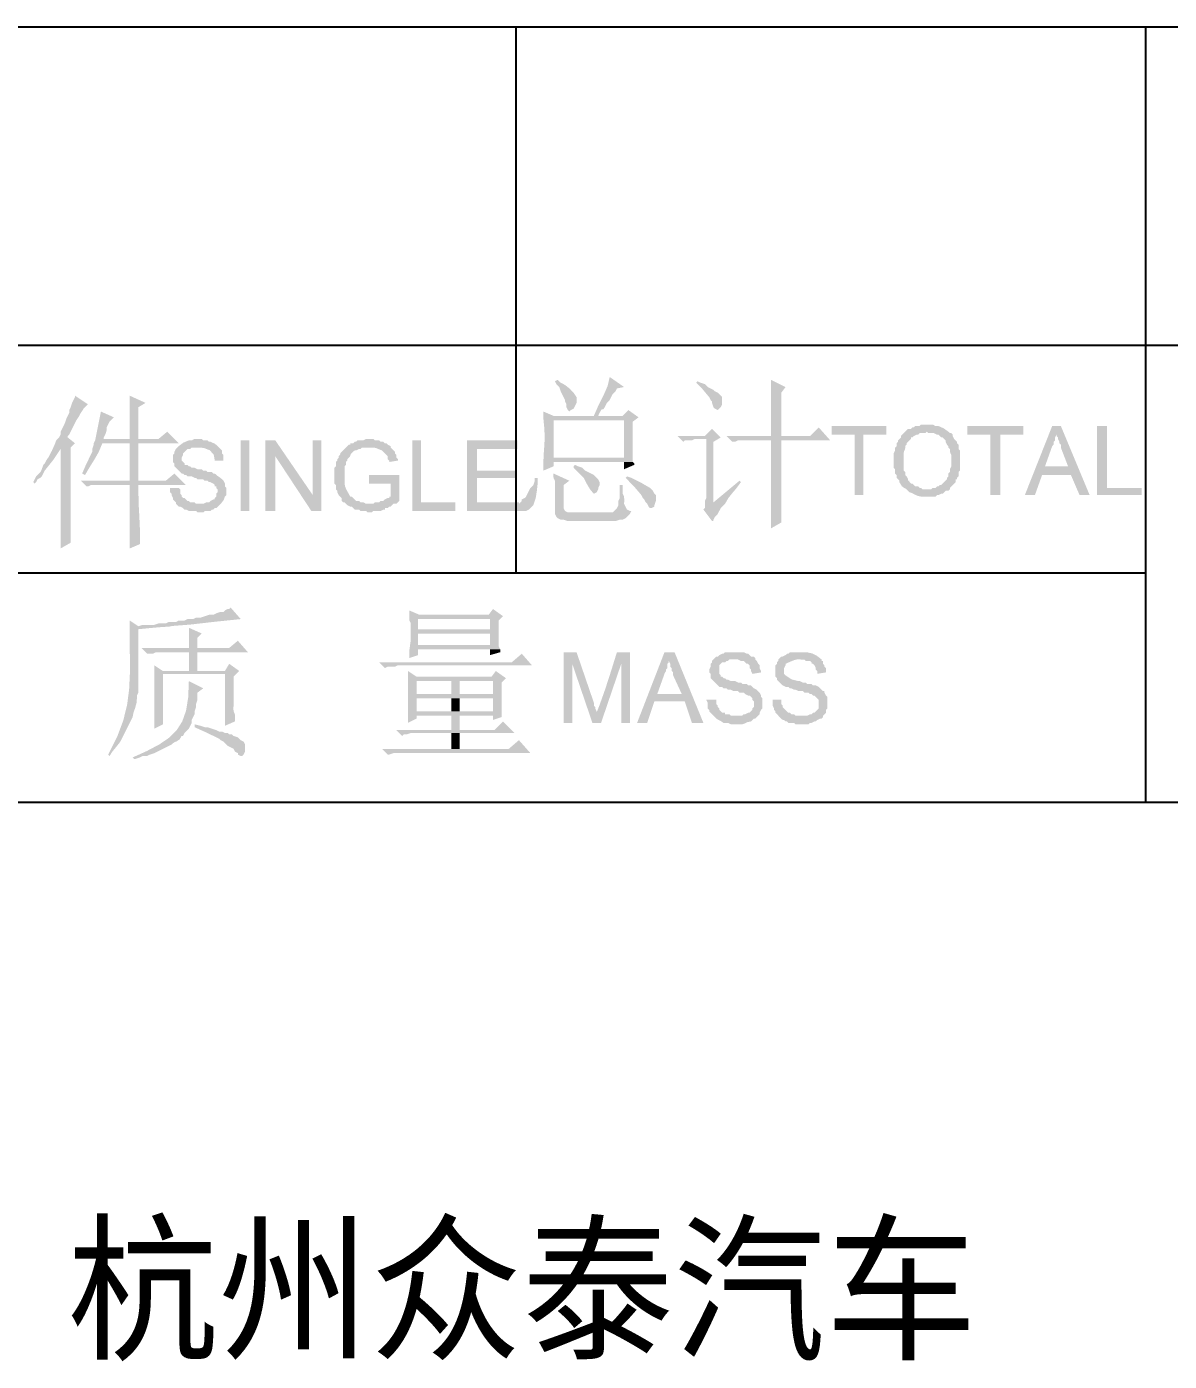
# Model space of a CAD drawing. Extents: x -5608 to -3197, y -2048 to 96.
# Drawn here: x -3629.1 to -3580.1, y -1222.4 to -1165.2 of the extents above; entities that cross this region are included whole.
import ezdxf

# ---------------------------------------------------------------- set-up
doc = ezdxf.new("R2010")
doc.units = 0
doc.header["$LTSCALE"] = 25.4
doc.header["$MEASUREMENT"] = 0
doc.layers.add('1轮廓实线', color=7, linetype='CONTINUOUS', lineweight=30)
doc.layers.add('7文字层', color=3, linetype='CONTINUOUS')

msp = doc.modelspace()

# ---------------------------------------------------------------- hatches: boundary and pattern name
at = {"layer": '7文字层'}
h = msp.add_hatch(color=3, dxfattribs=at)
h.dxf.hatch_style = 2
h.paths.add_polyline_path([(-3604.09, -1180.252), (-3604.179, -1180.64), (-3604.366, -1181.065), (-3604.585, -1181.5), (-3604.769, -1181.919), (-3604.584, -1181.919), (-3604.502, -1181.748), (-3604.451, -1181.664), (-3604.42, -1181.638), (-3604.378, -1181.644), (-3604.346, -1181.618), (-3604.295, -1181.534), (-3604.213, -1181.363), (-3604.09, -1181.24), (-3603.966, -1180.993), (-3603.843, -1180.869), (-3603.781, -1180.746), (-3603.472, -1180.684)])
h = msp.add_hatch(color=3, dxfattribs=at)
h.dxf.hatch_style = 2
h.paths.add_polyline_path([(-3606.313, -1180.375), (-3606.436, -1180.437), (-3606.375, -1180.561), (-3606.251, -1180.684), (-3606.189, -1180.869), (-3606.004, -1181.24), (-3606.004, -1181.302), (-3605.942, -1181.425), (-3605.942, -1181.549), (-3605.881, -1181.672), (-3605.819, -1181.734), (-3605.757, -1181.672), (-3605.634, -1181.61), (-3605.51, -1181.363), (-3605.51, -1181.116), (-3605.628, -1180.94), (-3605.803, -1180.755), (-3606.001, -1180.596), (-3606.189, -1180.499)])
h = msp.add_hatch(color=3, dxfattribs=at)
h.dxf.hatch_style = 2
h.paths.add_polyline_path([(-3600.322, -1180.437), (-3600.384, -1180.499), (-3600.214, -1180.663), (-3600.086, -1180.805), (-3599.968, -1180.949), (-3599.828, -1181.116), (-3599.766, -1181.24), (-3599.705, -1181.302), (-3599.705, -1181.363), (-3599.643, -1181.549), (-3599.581, -1181.61), (-3599.458, -1181.672), (-3599.334, -1181.549), (-3599.272, -1181.425), (-3599.272, -1181.116), (-3599.458, -1180.931), (-3599.581, -1180.869), (-3599.643, -1180.808), (-3599.766, -1180.746), (-3599.89, -1180.684), (-3600.013, -1180.561), (-3600.199, -1180.499)])
h = msp.add_hatch(color=3, dxfattribs=at)
h.dxf.hatch_style = 2
h.paths.add_polyline_path([(-3597.173, -1180.375), (-3597.173, -1182.784), (-3596.74, -1182.784), (-3596.74, -1180.931), (-3596.555, -1180.684)])
h = msp.add_hatch(color=3, dxfattribs=at)
h.dxf.hatch_style = 2
h.paths.add_polyline_path([(-3627.002, -1181.055), (-3627.002, -1181.116), (-3627.126, -1181.363), (-3627.188, -1181.549), (-3627.249, -1181.672), (-3627.249, -1181.796), (-3627.373, -1182.043), (-3627.435, -1182.228), (-3627.62, -1182.599), (-3627.62, -1182.722), (-3627.682, -1182.846), (-3627.805, -1182.969), (-3627.873, -1183.151), (-3627.996, -1183.422), (-3628.132, -1183.682), (-3628.238, -1183.834), (-3628.299, -1183.957), (-3628.361, -1184.019), (-3628.423, -1184.204), (-3628.485, -1184.328), (-3628.67, -1184.513), (-3628.793, -1184.76), (-3628.732, -1184.822), (-3628.67, -1184.76), (-3628.608, -1184.637), (-3628.485, -1184.575), (-3628.423, -1184.513), (-3628.299, -1184.266), (-3627.941, -1183.818), (-3627.62, -1183.34), (-3627.188, -1183.278), (-3627.002, -1183.093), (-3627.311, -1182.846), (-3627.311, -1182.784), (-3627.249, -1182.722), (-3626.941, -1182.104), (-3626.817, -1181.919), (-3626.755, -1181.796), (-3626.632, -1181.61), (-3626.447, -1181.425)])
h = msp.add_hatch(color=3, dxfattribs=at)
h.dxf.hatch_style = 2
h.paths.add_polyline_path([(-3624.656, -1181.055), (-3624.656, -1182.907), (-3625.767, -1182.907), (-3624.285, -1182.907), (-3624.285, -1181.549), (-3623.976, -1181.363)])
h = msp.add_hatch(color=3, dxfattribs=at)
h.dxf.hatch_style = 2
h.paths.add_polyline_path([(-3625.891, -1181.734), (-3626.015, -1182.352), (-3626.138, -1182.969), (-3624.285, -1182.907), (-3625.767, -1182.907), (-3625.767, -1182.846), (-3625.705, -1182.722), (-3625.644, -1182.537), (-3625.644, -1182.413), (-3625.52, -1182.166), (-3625.335, -1181.981)])
h = msp.add_hatch(color=3, dxfattribs=at)
h.dxf.hatch_style = 2
h.paths.add_polyline_path([(-3606.931, -1181.734), (-3606.931, -1182.043), (-3603.472, -1182.104), (-3603.472, -1183.71), (-3606.498, -1183.71), (-3603.101, -1183.772), (-3603.101, -1183.093), (-3603.101, -1182.166), (-3602.854, -1181.981), (-3606.498, -1181.919)])
h = msp.add_hatch(color=3, dxfattribs=at)
h.dxf.hatch_style = 2
h.paths.add_polyline_path([(-3603.287, -1181.672), (-3603.534, -1181.919), (-3606.498, -1181.919), (-3602.854, -1181.981)])
h = msp.add_hatch(color=3, dxfattribs=at)
h.dxf.hatch_style = 2
h.paths.add_polyline_path([(-3606.931, -1182.043), (-3606.895, -1182.415), (-3606.879, -1182.712), (-3606.88, -1182.959), (-3606.891, -1183.179), (-3606.907, -1183.396), (-3606.922, -1183.634), (-3606.932, -1183.916), (-3606.931, -1184.266), (-3606.498, -1184.081), (-3606.498, -1183.896), (-3603.101, -1183.896), (-3603.101, -1183.772), (-3606.498, -1183.71), (-3606.498, -1182.104), (-3603.472, -1182.104)])
h = msp.add_hatch(color=3, dxfattribs=at)
h.dxf.hatch_style = 2
h.paths.add_polyline_path([(-3599.705, -1182.475), (-3600.013, -1182.784), (-3601.187, -1182.784), (-3600.94, -1183.031), (-3600.878, -1182.969), (-3600.569, -1182.969), (-3600.446, -1182.907), (-3599.952, -1182.907), (-3599.334, -1182.846)])
h = msp.add_hatch(color=3, dxfattribs=at)
h.dxf.hatch_style = 2
h.paths.add_polyline_path([(-3595.134, -1182.413), (-3595.505, -1182.784), (-3599.087, -1182.784), (-3598.84, -1183.031), (-3598.717, -1183.031), (-3598.593, -1182.969), (-3598.47, -1182.969), (-3594.64, -1182.969)])
h = msp.add_hatch(color=3, dxfattribs=at)
h.dxf.hatch_style = 2
h.paths.add_polyline_path([(-3592.232, -1182.352), (-3594.579, -1182.352), (-3594.579, -1182.722), (-3593.591, -1182.722), (-3593.591, -1185.316), (-3593.22, -1185.316), (-3593.22, -1182.722), (-3592.232, -1182.722)])
h = msp.add_hatch(color=3, dxfattribs=at)
h.dxf.hatch_style = 2
h.paths.add_polyline_path([(-3590.503, -1182.29), (-3590.75, -1182.29), (-3590.811, -1182.352), (-3590.997, -1182.352), (-3591.058, -1182.413), (-3591.12, -1182.413), (-3591.182, -1182.475), (-3591.305, -1182.475), (-3591.429, -1182.599), (-3590.503, -1182.599), (-3590.441, -1182.66), (-3590.194, -1182.66), (-3590.07, -1182.722), (-3590.008, -1182.722), (-3589.885, -1182.846), (-3589.823, -1182.846), (-3589.7, -1182.969), (-3589.7, -1183.031), (-3589.638, -1183.154), (-3589.576, -1183.216), (-3589.576, -1183.278), (-3589.514, -1183.34), (-3589.514, -1183.463), (-3589.453, -1183.587), (-3589.453, -1184.081), (-3589.514, -1184.204), (-3589.514, -1184.328), (-3589.576, -1184.39), (-3589.576, -1184.513), (-3589.638, -1184.575), (-3589.638, -1184.637), (-3589.7, -1184.698), (-3589.885, -1184.884), (-3589.947, -1184.884), (-3590.008, -1184.945), (-3590.07, -1184.945), (-3590.132, -1185.007), (-3590.255, -1185.007), (-3590.317, -1185.069), (-3590.503, -1185.069), (-3589.514, -1185.069), (-3589.514, -1185.007), (-3589.267, -1184.76), (-3589.267, -1184.637), (-3589.206, -1184.637), (-3589.206, -1184.575), (-3589.144, -1184.513), (-3589.144, -1184.328), (-3589.082, -1184.266), (-3589.082, -1183.401), (-3589.144, -1183.34), (-3589.144, -1183.154), (-3589.206, -1183.093), (-3589.206, -1183.031), (-3589.329, -1182.907), (-3589.391, -1182.784), (-3589.391, -1182.722), (-3589.453, -1182.66), (-3589.514, -1182.66), (-3589.576, -1182.599), (-3589.781, -1182.452), (-3590.008, -1182.352), (-3590.146, -1182.347), (-3590.194, -1182.321), (-3590.241, -1182.294), (-3590.379, -1182.29)])
h = msp.add_hatch(color=3, dxfattribs=at)
h.dxf.hatch_style = 2
h.paths.add_polyline_path([(-3586.365, -1182.352), (-3588.773, -1182.352), (-3588.773, -1182.722), (-3587.785, -1182.722), (-3587.785, -1185.316), (-3587.353, -1185.316), (-3587.353, -1182.722), (-3586.365, -1182.722)])
h = msp.add_hatch(color=3, dxfattribs=at)
h.dxf.hatch_style = 2
h.paths.add_polyline_path([(-3584.759, -1182.352), (-3585.129, -1182.352), (-3586.303, -1185.316), (-3585.871, -1185.316), (-3585.562, -1184.451), (-3584.327, -1184.451), (-3585.438, -1184.081), (-3585.129, -1183.216), (-3585.068, -1183.154), (-3585.068, -1183.031), (-3585.006, -1182.969), (-3585.006, -1182.846), (-3584.944, -1182.722), (-3584.944, -1182.66)])
h = msp.add_hatch(color=3, dxfattribs=at)
h.dxf.hatch_style = 2
h.paths.add_polyline_path([(-3584.759, -1182.352), (-3584.944, -1182.66), (-3584.944, -1182.784), (-3584.882, -1182.846), (-3584.882, -1182.907), (-3584.821, -1183.031), (-3584.821, -1183.093), (-3584.759, -1183.154), (-3584.759, -1183.278), (-3584.45, -1184.081), (-3585.438, -1184.081), (-3584.327, -1184.451), (-3583.956, -1185.316), (-3583.524, -1185.316)])
h = msp.add_hatch(color=3, dxfattribs=at)
h.dxf.hatch_style = 2
h.paths.add_polyline_path([(-3582.783, -1182.352), (-3583.215, -1182.352), (-3583.215, -1185.316), (-3581.3, -1185.316), (-3581.3, -1185.007), (-3582.783, -1185.007)])
h = msp.add_hatch(color=3, dxfattribs=at)
h.dxf.hatch_style = 2
h.paths.add_polyline_path([(-3623.05, -1182.599), (-3623.42, -1182.907), (-3624.285, -1182.907), (-3626.138, -1182.969), (-3626.2, -1183.093), (-3626.2, -1183.154), (-3626.261, -1183.34), (-3626.261, -1183.463), (-3626.323, -1183.587), (-3626.52, -1183.985), (-3626.694, -1184.39), (-3626.57, -1184.451), (-3626.374, -1184.117), (-3626.169, -1183.79), (-3625.979, -1183.454), (-3625.829, -1183.093), (-3622.556, -1183.093)])
h = msp.add_hatch(color=3, dxfattribs=at)
h.dxf.hatch_style = 2
h.paths.add_polyline_path([(-3624.285, -1184.698), (-3624.285, -1183.093), (-3624.656, -1183.093), (-3624.656, -1184.698)])
h = msp.add_hatch(color=3, dxfattribs=at)
h.dxf.hatch_style = 2
h.paths.add_polyline_path([(-3621.753, -1182.907), (-3621.89, -1182.912), (-3621.938, -1182.938), (-3621.986, -1182.965), (-3622.123, -1182.969), (-3622.357, -1183.067), (-3622.556, -1183.216), (-3622.679, -1183.34), (-3622.741, -1183.463), (-3622.741, -1183.525), (-3622.803, -1183.587), (-3622.803, -1183.896), (-3622.741, -1183.957), (-3622.741, -1184.081), (-3622.432, -1184.39), (-3622.37, -1184.39), (-3622.309, -1184.451), (-3622.247, -1184.451), (-3622.185, -1184.513), (-3622, -1184.513), (-3621.876, -1184.575), (-3621.815, -1184.575), (-3621.753, -1184.637), (-3621.506, -1184.637), (-3621.444, -1184.698), (-3621.321, -1184.698), (-3621.259, -1184.76), (-3621.197, -1184.76), (-3621.073, -1184.822), (-3621.012, -1184.884), (-3621.012, -1184.945), (-3620.95, -1184.945), (-3620.95, -1185.007), (-3620.888, -1185.069), (-3620.888, -1185.192), (-3620.95, -1185.254), (-3620.95, -1185.378), (-3621.012, -1185.44), (-3621.012, -1185.501), (-3621.073, -1185.501), (-3621.197, -1185.563), (-3621.259, -1185.625), (-3621.382, -1185.625), (-3621.506, -1185.687), (-3622.679, -1185.687), (-3622.556, -1185.81), (-3622.494, -1185.81), (-3622.37, -1185.872), (-3622.309, -1185.934), (-3622.247, -1185.934), (-3622.123, -1185.995), (-3621.815, -1185.995), (-3621.753, -1186.057), (-3621.506, -1186.057), (-3621.444, -1185.995), (-3621.197, -1185.995), (-3621.135, -1185.934), (-3621.073, -1185.934), (-3621.012, -1185.872), (-3620.95, -1185.872), (-3620.835, -1185.758), (-3620.721, -1185.643), (-3620.628, -1185.519), (-3620.579, -1185.378), (-3620.518, -1185.316), (-3620.518, -1185.007), (-3620.579, -1184.945), (-3620.579, -1184.822), (-3620.634, -1184.695), (-3620.762, -1184.583), (-3620.906, -1184.482), (-3621.012, -1184.39), (-3621.073, -1184.39), (-3621.135, -1184.328), (-3621.321, -1184.328), (-3621.382, -1184.266), (-3621.506, -1184.266), (-3621.568, -1184.204), (-3621.753, -1184.204), (-3621.876, -1184.143), (-3622, -1184.143), (-3622.062, -1184.081), (-3622.123, -1184.081), (-3622.185, -1184.019), (-3622.309, -1184.019), (-3622.309, -1183.957), (-3622.432, -1183.834), (-3622.432, -1183.71), (-3622.37, -1183.587), (-3622.37, -1183.525), (-3622.185, -1183.34), (-3622.062, -1183.34), (-3622, -1183.278), (-3620.826, -1183.278), (-3620.997, -1183.118), (-3621.197, -1183.031), (-3621.259, -1183.031), (-3621.321, -1182.969), (-3621.506, -1182.969), (-3621.568, -1182.907), (-3621.629, -1182.907)])
h = msp.add_hatch(color=3, dxfattribs=at)
h.dxf.hatch_style = 2
h.paths.add_polyline_path([(-3619.529, -1185.995), (-3619.529, -1182.969), (-3619.9, -1182.969), (-3619.9, -1185.995)])
h = msp.add_hatch(color=3, dxfattribs=at)
h.dxf.hatch_style = 2
h.paths.add_polyline_path([(-3618.418, -1182.969), (-3618.85, -1182.969), (-3618.85, -1185.995), (-3618.418, -1185.995), (-3618.418, -1183.648)])
h = msp.add_hatch(color=3, dxfattribs=at)
h.dxf.hatch_style = 2
h.paths.add_polyline_path([(-3618.418, -1182.969), (-3618.418, -1183.648), (-3616.874, -1185.995), (-3616.812, -1185.316)])
h = msp.add_hatch(color=3, dxfattribs=at)
h.dxf.hatch_style = 2
h.paths.add_polyline_path([(-3616.442, -1182.969), (-3616.812, -1182.969), (-3616.812, -1185.316), (-3616.874, -1185.995), (-3616.442, -1185.995)])
h = msp.add_hatch(color=3, dxfattribs=at)
h.dxf.hatch_style = 2
h.paths.add_polyline_path([(-3614.403, -1182.907), (-3614.541, -1182.912), (-3614.589, -1182.938), (-3614.637, -1182.965), (-3614.774, -1182.969), (-3614.898, -1182.969), (-3614.959, -1183.031), (-3615.021, -1183.031), (-3615.083, -1183.093), (-3615.206, -1183.093), (-3615.206, -1183.154), (-3615.268, -1183.154), (-3615.453, -1183.34), (-3615.55, -1183.429), (-3615.606, -1183.488), (-3615.631, -1183.524), (-3615.636, -1183.562), (-3615.657, -1183.605), (-3615.7, -1183.648), (-3615.7, -1183.71), (-3615.762, -1183.772), (-3615.762, -1183.834), (-3615.824, -1183.896), (-3615.824, -1184.081), (-3615.886, -1184.143), (-3615.886, -1184.822), (-3615.824, -1184.884), (-3615.824, -1185.069), (-3615.762, -1185.131), (-3615.762, -1185.192), (-3615.7, -1185.316), (-3615.577, -1185.44), (-3615.577, -1185.563), (-3615.515, -1185.625), (-3615.453, -1185.625), (-3615.392, -1185.687), (-3614.403, -1185.687), (-3614.541, -1185.682), (-3614.589, -1185.656), (-3614.637, -1185.629), (-3614.774, -1185.625), (-3614.836, -1185.563), (-3614.959, -1185.563), (-3615.083, -1185.44), (-3615.145, -1185.378), (-3615.206, -1185.378), (-3615.289, -1185.229), (-3615.372, -1185.084), (-3615.434, -1184.931), (-3615.453, -1184.76), (-3615.453, -1184.081), (-3615.392, -1184.019), (-3615.392, -1183.896), (-3615.33, -1183.834), (-3615.33, -1183.772), (-3615.268, -1183.71), (-3615.224, -1183.666), (-3615.204, -1183.623), (-3615.199, -1183.586), (-3615.173, -1183.55), (-3615.118, -1183.491), (-3615.021, -1183.401), (-3614.959, -1183.401), (-3614.836, -1183.34), (-3614.774, -1183.34), (-3614.712, -1183.278), (-3613.477, -1183.278), (-3613.477, -1183.216), (-3613.601, -1183.154), (-3613.662, -1183.093), (-3613.724, -1183.093), (-3613.786, -1183.031), (-3613.909, -1183.031), (-3613.971, -1182.969), (-3614.156, -1182.969), (-3614.218, -1182.907), (-3614.28, -1182.907)])
h = msp.add_hatch(color=3, dxfattribs=at)
h.dxf.hatch_style = 2
h.paths.add_polyline_path([(-3612.18, -1182.969), (-3612.551, -1182.969), (-3612.551, -1185.995), (-3610.698, -1185.995), (-3610.698, -1185.625), (-3612.18, -1185.625)])
h = msp.add_hatch(color=3, dxfattribs=at)
h.dxf.hatch_style = 2
h.paths.add_polyline_path([(-3608.042, -1182.969), (-3610.204, -1182.969), (-3610.204, -1185.995), (-3607.98, -1185.995), (-3607.98, -1185.625), (-3609.771, -1185.625), (-3609.771, -1184.575), (-3608.104, -1184.575), (-3608.104, -1184.266), (-3609.771, -1184.266), (-3609.771, -1183.34), (-3608.042, -1183.34)])
h = msp.add_hatch(color=3, dxfattribs=at)
h.dxf.hatch_style = 2
h.paths.add_polyline_path([(-3599.334, -1182.846), (-3599.952, -1182.907), (-3599.952, -1185.44), (-3600.013, -1185.563), (-3600.013, -1185.872), (-3600.075, -1185.934), (-3599.705, -1186.428), (-3599.643, -1186.428), (-3599.643, -1186.366), (-3599.581, -1186.242), (-3599.458, -1186.119), (-3599.334, -1185.872), (-3599.149, -1185.687), (-3599.643, -1185.625), (-3599.643, -1183.031)])
h = msp.add_hatch(color=3, dxfattribs=at)
h.dxf.hatch_style = 2
h.paths.add_polyline_path([(-3596.74, -1182.969), (-3597.173, -1182.969), (-3597.173, -1186.736), (-3596.74, -1186.489), (-3596.74, -1185.501)])
h = msp.add_hatch(color=3, dxfattribs=at)
h.dxf.hatch_style = 2
h.paths.add_polyline_path([(-3591.429, -1182.599), (-3591.614, -1182.784), (-3591.614, -1182.846), (-3591.738, -1182.969), (-3591.738, -1183.031), (-3591.799, -1183.093), (-3591.799, -1183.216), (-3591.861, -1183.278), (-3591.861, -1183.401), (-3591.923, -1183.525), (-3591.923, -1184.143), (-3591.861, -1184.204), (-3591.861, -1184.39), (-3591.799, -1184.451), (-3591.799, -1184.575), (-3591.676, -1184.698), (-3591.676, -1184.76), (-3591.573, -1184.933), (-3591.491, -1184.994), (-3591.393, -1185.046), (-3591.244, -1185.192), (-3591.123, -1185.234), (-3591.006, -1185.296), (-3590.885, -1185.352), (-3590.75, -1185.378), (-3590.132, -1185.378), (-3590.07, -1185.316), (-3590.008, -1185.316), (-3589.885, -1185.254), (-3589.823, -1185.254), (-3589.7, -1185.131), (-3589.576, -1185.131), (-3589.514, -1185.069), (-3590.688, -1185.069), (-3590.75, -1185.007), (-3590.811, -1185.007), (-3590.873, -1184.945), (-3590.997, -1184.945), (-3591.12, -1184.822), (-3591.182, -1184.822), (-3591.244, -1184.76), (-3591.244, -1184.698), (-3591.305, -1184.698), (-3591.305, -1184.637), (-3591.367, -1184.513), (-3591.429, -1184.451), (-3591.429, -1184.328), (-3591.491, -1184.266), (-3591.491, -1183.71), (-3591.496, -1183.582), (-3591.491, -1183.498), (-3591.479, -1183.446), (-3591.464, -1183.412), (-3591.435, -1183.352), (-3591.428, -1183.3), (-3591.429, -1183.216), (-3591.367, -1183.154), (-3591.367, -1183.093), (-3591.182, -1182.907), (-3591.182, -1182.846), (-3591.12, -1182.846), (-3591.058, -1182.784), (-3590.935, -1182.722), (-3590.873, -1182.722), (-3590.811, -1182.66), (-3590.564, -1182.66), (-3590.503, -1182.599)])
h = msp.add_hatch(color=3, dxfattribs=at)
h.dxf.hatch_style = 2
h.paths.add_polyline_path([(-3627.188, -1183.278), (-3627.62, -1183.34), (-3627.62, -1187.601), (-3627.188, -1187.354), (-3627.188, -1186.181)])
h = msp.add_hatch(color=3, dxfattribs=at)
h.dxf.hatch_style = 2
h.paths.add_polyline_path([(-3620.826, -1183.278), (-3621.753, -1183.278), (-3621.484, -1183.292), (-3621.235, -1183.39), (-3621.059, -1183.571), (-3621.012, -1183.834), (-3620.641, -1183.834), (-3620.641, -1183.587), (-3620.703, -1183.525), (-3620.703, -1183.401), (-3620.765, -1183.34)])
h = msp.add_hatch(color=3, dxfattribs=at)
h.dxf.hatch_style = 2
h.paths.add_polyline_path([(-3613.477, -1183.278), (-3614.403, -1183.278), (-3614.234, -1183.276), (-3614.121, -1183.294), (-3614.01, -1183.335), (-3613.848, -1183.401), (-3613.601, -1183.648), (-3613.601, -1183.772), (-3613.539, -1183.834), (-3613.539, -1183.896), (-3613.168, -1183.834), (-3613.168, -1183.772), (-3613.23, -1183.71), (-3613.23, -1183.587), (-3613.292, -1183.525), (-3613.292, -1183.463), (-3613.415, -1183.34)])
h = msp.add_hatch(color=3, dxfattribs=at)
h.dxf.hatch_style = 2
h.paths.add_polyline_path([(-3605.572, -1184.019), (-3605.634, -1184.081), (-3605.634, -1184.143), (-3605.201, -1184.575), (-3605.117, -1184.745), (-3605.013, -1184.936), (-3604.895, -1185.117), (-3604.769, -1185.254), (-3604.645, -1185.192), (-3604.584, -1185.069), (-3604.584, -1185.007), (-3604.522, -1184.884), (-3604.522, -1184.76), (-3604.584, -1184.637), (-3604.769, -1184.451), (-3605.016, -1184.328), (-3605.14, -1184.266), (-3605.263, -1184.143), (-3605.448, -1184.081)])
h = msp.add_hatch(color=3, dxfattribs=at)
h.dxf.hatch_style = 2
h.paths.add_polyline_path([(-3603.101, -1183.896), (-3603.472, -1183.896), (-3603.472, -1184.204), (-3603.04, -1184.019), (-3603.04, -1183.957)])
h = msp.add_hatch(color=3, dxfattribs=at)
h.dxf.hatch_style = 2
h.paths.add_polyline_path([(-3622.741, -1184.39), (-3623.112, -1184.698), (-3626.755, -1184.698), (-3626.508, -1184.945), (-3626.447, -1184.945), (-3626.323, -1184.884), (-3626.138, -1184.884), (-3622.247, -1184.884)])
h = msp.add_hatch(color=3, dxfattribs=at)
h.dxf.hatch_style = 2
h.paths.add_polyline_path([(-3613.107, -1184.451), (-3614.403, -1184.451), (-3614.403, -1184.822), (-3613.477, -1184.822), (-3613.477, -1185.378), (-3613.539, -1185.378), (-3613.539, -1185.44), (-3613.601, -1185.44), (-3613.724, -1185.501), (-3613.786, -1185.563), (-3613.909, -1185.563), (-3613.971, -1185.625), (-3614.156, -1185.625), (-3614.218, -1185.687), (-3615.392, -1185.687), (-3615.33, -1185.748), (-3615.206, -1185.81), (-3615.145, -1185.81), (-3615.083, -1185.872), (-3615.021, -1185.934), (-3614.836, -1185.934), (-3614.774, -1185.995), (-3614.527, -1185.995), (-3614.465, -1186.057), (-3614.28, -1186.057), (-3614.218, -1185.995), (-3613.909, -1185.995), (-3613.786, -1185.934), (-3613.724, -1185.934), (-3613.724, -1185.872), (-3613.601, -1185.872), (-3613.539, -1185.81), (-3613.477, -1185.81), (-3613.354, -1185.687), (-3613.23, -1185.687), (-3613.107, -1185.563)])
h = msp.add_hatch(color=3, dxfattribs=at)
h.dxf.hatch_style = 2
h.paths.add_polyline_path([(-3607.178, -1184.575), (-3607.301, -1184.575), (-3607.301, -1184.698), (-3607.363, -1184.884), (-3607.486, -1185.007), (-3607.672, -1185.378), (-3607.733, -1185.44), (-3607.857, -1185.501), (-3607.857, -1185.563), (-3608.104, -1185.81), (-3608.104, -1185.872), (-3607.98, -1185.995), (-3607.672, -1185.995), (-3607.548, -1185.934), (-3607.364, -1185.743), (-3607.259, -1185.438), (-3607.207, -1185.102), (-3607.178, -1184.822)])
h = msp.add_hatch(color=3, dxfattribs=at)
h.dxf.hatch_style = 2
h.paths.add_polyline_path([(-3606.498, -1184.39), (-3606.501, -1184.515), (-3606.495, -1184.585), (-3606.482, -1184.619), (-3606.451, -1184.659), (-3606.439, -1184.704), (-3606.433, -1184.793), (-3606.436, -1184.945), (-3606.436, -1186.057), (-3606.436, -1186.119), (-3606.375, -1186.242), (-3606.313, -1186.304), (-3606.189, -1186.366), (-3606.066, -1186.366), (-3605.881, -1186.428), (-3603.843, -1186.428), (-3603.657, -1186.366), (-3603.534, -1186.366), (-3603.41, -1186.304), (-3603.225, -1186.119), (-3605.757, -1186.057), (-3605.881, -1186.057), (-3606.004, -1185.995), (-3606.066, -1185.872), (-3606.066, -1184.884), (-3605.819, -1184.698)])
h = msp.add_hatch(color=3, dxfattribs=at)
h.dxf.hatch_style = 2
h.paths.add_polyline_path([(-3603.349, -1184.513), (-3603.41, -1184.575), (-3603.051, -1184.94), (-3602.731, -1185.316), (-3602.669, -1185.44), (-3602.607, -1185.501), (-3602.546, -1185.625), (-3602.484, -1185.687), (-3602.422, -1185.81), (-3602.36, -1185.872), (-3602.299, -1185.872), (-3602.175, -1185.81), (-3602.175, -1185.748), (-3602.113, -1185.563), (-3602.113, -1185.316), (-3602.175, -1185.254), (-3602.237, -1185.131), (-3602.36, -1185.007), (-3602.754, -1184.779), (-3603.163, -1184.575)])
h = msp.add_hatch(color=3, dxfattribs=at)
h.dxf.hatch_style = 2
h.paths.add_polyline_path([(-3598.531, -1184.698), (-3599.643, -1185.625), (-3599.149, -1185.687), (-3599.003, -1185.439), (-3598.824, -1185.214), (-3598.638, -1184.993), (-3598.47, -1184.76)])
h = msp.add_hatch(color=3, dxfattribs=at)
h.dxf.hatch_style = 2
h.paths.add_polyline_path([(-3624.285, -1184.884), (-3624.656, -1184.884), (-3624.656, -1187.601), (-3624.223, -1187.416), (-3624.218, -1186.815), (-3624.243, -1186.259), (-3624.273, -1185.71), (-3624.285, -1185.131)])
h = msp.add_hatch(color=3, dxfattribs=at)
h.dxf.hatch_style = 2
h.paths.add_polyline_path([(-3622.556, -1185.007), (-3622.926, -1185.007), (-3622.926, -1185.192), (-3622.865, -1185.254), (-3622.865, -1185.316), (-3622.803, -1185.44), (-3622.803, -1185.501), (-3622.679, -1185.625), (-3622.679, -1185.687), (-3621.629, -1185.687), (-3621.815, -1185.687), (-3621.876, -1185.625), (-3622.062, -1185.625), (-3622.123, -1185.563), (-3622.185, -1185.563), (-3622.309, -1185.44), (-3622.37, -1185.44), (-3622.432, -1185.378), (-3622.432, -1185.316), (-3622.494, -1185.254), (-3622.494, -1185.069)])
h = msp.add_hatch(color=3, dxfattribs=at)
h.dxf.hatch_style = 2
h.paths.add_polyline_path([(-3603.534, -1184.884), (-3603.657, -1184.884), (-3603.657, -1185.44), (-3603.719, -1185.563), (-3603.719, -1185.748), (-3603.781, -1185.872), (-3603.966, -1186.057), (-3605.757, -1186.057), (-3603.225, -1186.119), (-3603.163, -1185.995), (-3603.225, -1185.995), (-3603.349, -1185.934), (-3603.472, -1185.687), (-3603.467, -1185.511), (-3603.473, -1185.404), (-3603.486, -1185.345), (-3603.502, -1185.315), (-3603.532, -1185.257), (-3603.538, -1185.19), (-3603.534, -1185.069)])
h = msp.add_hatch(color=3, dxfattribs=at)
h.dxf.hatch_style = 2
h.paths.add_polyline_path([(-3620.332, -1190.133), (-3620.394, -1190.195), (-3620.456, -1190.195), (-3620.579, -1190.257), (-3620.641, -1190.319), (-3620.765, -1190.319), (-3620.95, -1190.38), (-3621.073, -1190.442), (-3621.259, -1190.442), (-3621.444, -1190.504), (-3621.629, -1190.566), (-3621.815, -1190.566), (-3621.938, -1190.627), (-3622.185, -1190.627), (-3622.309, -1190.689), (-3622.556, -1190.689), (-3622.679, -1190.751), (-3622.988, -1190.751), (-3623.112, -1190.813), (-3623.42, -1190.813), (-3623.606, -1190.874), (-3624.1, -1190.874), (-3624.285, -1190.936), (-3623.17, -1190.947), (-3622.078, -1190.864), (-3620.994, -1190.74), (-3619.9, -1190.627)])
h = msp.add_hatch(color=3, dxfattribs=at)
h.dxf.hatch_style = 2
h.paths.add_polyline_path([(-3612.674, -1190.257), (-3612.674, -1190.504), (-3609.216, -1190.627), (-3609.216, -1191.06), (-3612.304, -1191.06), (-3612.612, -1191.183), (-3612.612, -1191.512), (-3612.643, -1191.737), (-3612.675, -1191.964), (-3612.674, -1192.295), (-3612.304, -1192.171), (-3612.304, -1191.924), (-3608.783, -1191.924), (-3608.845, -1191.801), (-3612.304, -1191.739), (-3612.304, -1191.245), (-3608.845, -1191.245), (-3608.845, -1190.689), (-3608.66, -1190.504), (-3612.242, -1190.442)])
h = msp.add_hatch(color=3, dxfattribs=at)
h.dxf.hatch_style = 2
h.paths.add_polyline_path([(-3612.674, -1190.504), (-3612.674, -1190.689), (-3612.612, -1190.813), (-3612.612, -1191.183), (-3612.304, -1191.06), (-3612.304, -1190.627), (-3609.216, -1190.627)])
h = msp.add_hatch(color=3, dxfattribs=at)
h.dxf.hatch_style = 2
h.paths.add_polyline_path([(-3609.092, -1190.195), (-3609.277, -1190.442), (-3612.242, -1190.442), (-3608.66, -1190.504)])
h = msp.add_hatch(color=3, dxfattribs=at)
h.dxf.hatch_style = 2
h.paths.add_polyline_path([(-3624.656, -1190.689), (-3624.659, -1191.522), (-3624.65, -1192.277), (-3624.65, -1192.977), (-3624.682, -1193.643), (-3624.768, -1194.299), (-3624.932, -1194.968), (-3625.196, -1195.671), (-3625.582, -1196.433), (-3625.52, -1196.494), (-3625.394, -1196.294), (-3625.233, -1196.101), (-3625.076, -1195.904), (-3624.964, -1195.692), (-3624.532, -1194.827), (-3624.496, -1194.641), (-3624.421, -1194.426), (-3624.355, -1194.18), (-3624.347, -1193.901), (-3624.285, -1193.777), (-3624.285, -1191.06), (-3623.871, -1191.02), (-3623.42, -1190.978), (-3622.968, -1190.947), (-3622.556, -1190.936), (-3624.285, -1190.936)])
h = msp.add_hatch(color=3, dxfattribs=at)
h.dxf.hatch_style = 2
h.paths.add_polyline_path([(-3622.123, -1190.998), (-3622.123, -1191.862), (-3621.753, -1191.862), (-3621.753, -1191.43), (-3621.568, -1191.245)])
h = msp.add_hatch(color=3, dxfattribs=at)
h.dxf.hatch_style = 2
h.paths.add_polyline_path([(-3620.024, -1191.554), (-3620.394, -1191.862), (-3624.161, -1191.862), (-3623.914, -1192.11), (-3623.667, -1192.11), (-3623.544, -1192.048), (-3619.591, -1192.048)])
h = msp.add_hatch(color=3, dxfattribs=at)
h.dxf.hatch_style = 2
h.paths.add_polyline_path([(-3608.845, -1191.245), (-3609.216, -1191.245), (-3609.216, -1191.739), (-3612.304, -1191.739), (-3608.845, -1191.801), (-3608.845, -1191.368)])
h = msp.add_hatch(color=3, dxfattribs=at)
h.dxf.hatch_style = 2
h.paths.add_polyline_path([(-3621.753, -1192.851), (-3621.753, -1192.048), (-3622.123, -1192.048), (-3622.123, -1192.851)])
h = msp.add_hatch(color=3, dxfattribs=at)
h.dxf.hatch_style = 2
h.paths.add_polyline_path([(-3607.857, -1192.11), (-3608.289, -1192.48), (-3613.971, -1192.48), (-3613.724, -1192.727), (-3613.601, -1192.665), (-3613.292, -1192.665), (-3613.168, -1192.604), (-3607.425, -1192.604)])
h = msp.add_hatch(color=3, dxfattribs=at)
h.dxf.hatch_style = 2
h.paths.add_polyline_path([(-3608.783, -1191.924), (-3609.216, -1191.924), (-3609.216, -1192.171), (-3608.783, -1192.048), (-3608.783, -1191.986)])
h = msp.add_hatch(color=3, dxfattribs=at)
h.dxf.hatch_style = 2
h.paths.add_polyline_path([(-3605.51, -1192.048), (-3606.066, -1192.048), (-3606.066, -1195.074), (-3605.695, -1195.074), (-3605.695, -1192.542)])
h = msp.add_hatch(color=3, dxfattribs=at)
h.dxf.hatch_style = 2
h.paths.add_polyline_path([(-3605.51, -1192.048), (-3605.695, -1192.542), (-3604.831, -1195.074), (-3604.645, -1194.642), (-3604.645, -1194.58), (-3604.707, -1194.456), (-3604.707, -1194.395), (-3604.769, -1194.333), (-3604.769, -1194.209)])
h = msp.add_hatch(color=3, dxfattribs=at)
h.dxf.hatch_style = 2
h.paths.add_polyline_path([(-3603.225, -1192.048), (-3603.781, -1192.048), (-3604.033, -1192.858), (-3604.277, -1193.612), (-3604.535, -1194.341), (-3604.831, -1195.074), (-3604.46, -1195.074), (-3603.596, -1192.542)])
h = msp.add_hatch(color=3, dxfattribs=at)
h.dxf.hatch_style = 2
h.paths.add_polyline_path([(-3603.225, -1192.048), (-3603.596, -1192.542), (-3603.596, -1195.074), (-3603.225, -1195.074)])
h = msp.add_hatch(color=3, dxfattribs=at)
h.dxf.hatch_style = 2
h.paths.add_polyline_path([(-3601.31, -1192.048), (-3601.743, -1192.048), (-3602.916, -1195.074), (-3602.484, -1195.074), (-3602.175, -1194.148), (-3600.878, -1194.148), (-3602.052, -1193.839), (-3601.743, -1192.974), (-3601.681, -1192.851), (-3601.681, -1192.789), (-3601.619, -1192.727), (-3601.619, -1192.542), (-3601.557, -1192.48), (-3601.557, -1192.418)])
h = msp.add_hatch(color=3, dxfattribs=at)
h.dxf.hatch_style = 2
h.paths.add_polyline_path([(-3601.31, -1192.048), (-3601.557, -1192.418), (-3601.496, -1192.542), (-3601.496, -1192.665), (-3601.434, -1192.727), (-3601.434, -1192.851), (-3601.372, -1192.912), (-3601.372, -1193.036), (-3601.002, -1193.839), (-3602.052, -1193.839), (-3600.878, -1194.148), (-3600.569, -1195.074), (-3600.075, -1195.074)])
h = msp.add_hatch(color=3, dxfattribs=at)
h.dxf.hatch_style = 2
h.paths.add_polyline_path([(-3598.778, -1192.048), (-3599.149, -1192.048), (-3599.211, -1192.11), (-3599.272, -1192.11), (-3599.396, -1192.171), (-3599.458, -1192.233), (-3599.519, -1192.233), (-3599.643, -1192.357), (-3599.705, -1192.418), (-3599.705, -1192.48), (-3599.766, -1192.542), (-3599.766, -1192.665), (-3599.828, -1192.789), (-3599.828, -1192.912), (-3599.766, -1192.974), (-3599.766, -1193.159), (-3599.705, -1193.221), (-3599.643, -1193.283), (-3599.396, -1193.53), (-3599.272, -1193.53), (-3599.211, -1193.592), (-3599.087, -1193.592), (-3599.025, -1193.654), (-3598.902, -1193.654), (-3598.778, -1193.715), (-3598.593, -1193.715), (-3598.531, -1193.777), (-3598.346, -1193.777), (-3598.284, -1193.839), (-3598.161, -1193.901), (-3598.099, -1193.901), (-3597.975, -1194.024), (-3597.975, -1194.086), (-3597.914, -1194.148), (-3597.914, -1194.395), (-3597.975, -1194.456), (-3597.975, -1194.518), (-3598.099, -1194.642), (-3598.161, -1194.642), (-3598.284, -1194.703), (-3598.346, -1194.703), (-3598.408, -1194.765), (-3599.643, -1194.765), (-3599.527, -1194.887), (-3599.427, -1194.951), (-3599.327, -1194.999), (-3599.211, -1195.074), (-3599.092, -1195.072), (-3599.022, -1195.078), (-3598.983, -1195.091), (-3598.93, -1195.123), (-3598.881, -1195.135), (-3598.795, -1195.14), (-3598.655, -1195.136), (-3598.425, -1195.139), (-3598.299, -1195.097), (-3598.197, -1195.043), (-3598.037, -1195.012), (-3597.914, -1194.889), (-3597.852, -1194.889), (-3597.667, -1194.703), (-3597.667, -1194.642), (-3597.605, -1194.518), (-3597.543, -1194.456), (-3597.543, -1194.024), (-3597.605, -1193.962), (-3597.605, -1193.901), (-3597.667, -1193.777), (-3597.79, -1193.654), (-3597.914, -1193.592), (-3598.037, -1193.468), (-3598.161, -1193.468), (-3598.222, -1193.406), (-3598.408, -1193.406), (-3598.47, -1193.345), (-3598.593, -1193.345), (-3598.717, -1193.283), (-3598.902, -1193.283), (-3599.025, -1193.221), (-3599.087, -1193.221), (-3599.149, -1193.159), (-3599.211, -1193.159), (-3599.272, -1193.098), (-3599.334, -1193.098), (-3599.334, -1193.036), (-3599.396, -1192.974), (-3599.396, -1192.604), (-3599.272, -1192.48), (-3599.149, -1192.48), (-3599.087, -1192.418), (-3599.025, -1192.418), (-3598.964, -1192.357), (-3597.852, -1192.357), (-3597.852, -1192.295), (-3597.914, -1192.233), (-3598.037, -1192.233), (-3598.099, -1192.171), (-3598.161, -1192.11), (-3598.222, -1192.11), (-3598.346, -1192.048), (-3598.655, -1192.048)])
h = msp.add_hatch(color=3, dxfattribs=at)
h.dxf.hatch_style = 2
h.paths.add_polyline_path([(-3595.937, -1192.048), (-3596.37, -1192.048), (-3596.431, -1192.11), (-3596.493, -1192.11), (-3596.555, -1192.171), (-3596.678, -1192.233), (-3596.74, -1192.233), (-3596.864, -1192.357), (-3596.864, -1192.418), (-3596.926, -1192.48), (-3596.926, -1192.542), (-3596.987, -1192.604), (-3596.987, -1193.098), (-3596.926, -1193.159), (-3596.926, -1193.221), (-3596.864, -1193.283), (-3596.678, -1193.468), (-3596.555, -1193.53), (-3596.431, -1193.53), (-3596.37, -1193.592), (-3596.308, -1193.592), (-3596.184, -1193.654), (-3596.123, -1193.654), (-3595.999, -1193.715), (-3595.814, -1193.715), (-3595.752, -1193.777), (-3595.567, -1193.777), (-3595.505, -1193.839), (-3595.443, -1193.839), (-3595.382, -1193.901), (-3595.32, -1193.901), (-3595.134, -1194.086), (-3595.134, -1194.456), (-3595.32, -1194.642), (-3595.382, -1194.642), (-3595.443, -1194.703), (-3595.505, -1194.703), (-3595.629, -1194.765), (-3596.864, -1194.765), (-3596.774, -1194.862), (-3596.715, -1194.917), (-3596.679, -1194.943), (-3596.642, -1194.948), (-3596.599, -1194.968), (-3596.555, -1195.012), (-3596.493, -1195.012), (-3596.431, -1195.074), (-3596.184, -1195.074), (-3596.123, -1195.136), (-3595.567, -1195.136), (-3595.505, -1195.074), (-3595.443, -1195.074), (-3595.32, -1195.012), (-3595.258, -1195.012), (-3595.196, -1194.95), (-3595.073, -1194.889), (-3595.011, -1194.889), (-3594.949, -1194.827), (-3594.949, -1194.765), (-3594.826, -1194.642), (-3594.826, -1194.518), (-3594.764, -1194.456), (-3594.764, -1193.962), (-3594.826, -1193.901), (-3594.887, -1193.777), (-3594.887, -1193.715), (-3594.949, -1193.715), (-3595.011, -1193.654), (-3595.073, -1193.592), (-3595.134, -1193.53), (-3595.258, -1193.468), (-3595.382, -1193.468), (-3595.443, -1193.406), (-3595.629, -1193.406), (-3595.69, -1193.345), (-3595.814, -1193.345), (-3595.937, -1193.283), (-3595.999, -1193.283), (-3596.299, -1193.211), (-3596.555, -1193.036), (-3596.617, -1192.974), (-3596.617, -1192.727), (-3596.555, -1192.604), (-3596.555, -1192.542), (-3596.316, -1192.436), (-3596.161, -1192.377), (-3596.056, -1192.353), (-3595.963, -1192.353), (-3595.848, -1192.364), (-3595.675, -1192.376), (-3595.408, -1192.378), (-3595.011, -1192.357), (-3595.202, -1192.207), (-3595.405, -1192.103), (-3595.628, -1192.049), (-3595.876, -1192.048)])
h = msp.add_hatch(color=3, dxfattribs=at)
h.dxf.hatch_style = 2
h.paths.add_polyline_path([(-3623.606, -1192.604), (-3623.606, -1192.912), (-3620.579, -1192.974), (-3620.579, -1195.198), (-3620.147, -1195.012), (-3620.142, -1194.84), (-3620.148, -1194.736), (-3620.16, -1194.68), (-3620.176, -1194.649), (-3620.206, -1194.573), (-3620.212, -1194.485), (-3620.209, -1194.333), (-3620.209, -1193.098), (-3619.962, -1192.851), (-3623.235, -1192.851)])
h = msp.add_hatch(color=3, dxfattribs=at)
h.dxf.hatch_style = 2
h.paths.add_polyline_path([(-3620.394, -1192.542), (-3620.579, -1192.851), (-3623.235, -1192.851), (-3619.962, -1192.851)])
h = msp.add_hatch(color=3, dxfattribs=at)
h.dxf.hatch_style = 2
h.paths.add_polyline_path([(-3612.736, -1192.851), (-3612.736, -1193.221), (-3610.883, -1193.283), (-3609.092, -1193.283), (-3609.092, -1193.839), (-3610.513, -1193.839), (-3608.722, -1193.962), (-3608.722, -1193.345), (-3608.536, -1193.159), (-3612.365, -1193.098)])
h = msp.add_hatch(color=3, dxfattribs=at)
h.dxf.hatch_style = 2
h.paths.add_polyline_path([(-3608.969, -1192.851), (-3609.154, -1193.098), (-3612.365, -1193.098), (-3608.536, -1193.159)])
h = msp.add_hatch(color=3, dxfattribs=at)
h.dxf.hatch_style = 2
h.paths.add_polyline_path([(-3597.852, -1192.357), (-3598.717, -1192.357), (-3598.593, -1192.357), (-3598.47, -1192.418), (-3598.346, -1192.418), (-3598.222, -1192.542), (-3598.161, -1192.542), (-3598.099, -1192.604), (-3598.099, -1192.727), (-3598.037, -1192.789), (-3598.037, -1192.851), (-3597.975, -1192.974), (-3597.605, -1192.912), (-3597.605, -1192.851), (-3597.667, -1192.727), (-3597.667, -1192.604), (-3597.728, -1192.542), (-3597.79, -1192.418)])
h = msp.add_hatch(color=3, dxfattribs=at)
h.dxf.hatch_style = 2
h.paths.add_polyline_path([(-3595.011, -1192.357), (-3595.937, -1192.357), (-3595.752, -1192.357), (-3595.69, -1192.418), (-3595.505, -1192.418), (-3595.443, -1192.48), (-3595.443, -1192.542), (-3595.382, -1192.542), (-3595.32, -1192.604), (-3595.258, -1192.727), (-3595.258, -1192.789), (-3595.196, -1192.851), (-3595.196, -1192.974), (-3594.826, -1192.912), (-3594.826, -1192.727), (-3594.887, -1192.665), (-3594.887, -1192.604), (-3594.949, -1192.542), (-3594.949, -1192.418), (-3595.011, -1192.418)])
h = msp.add_hatch(color=3, dxfattribs=at)
h.dxf.hatch_style = 2
h.paths.add_polyline_path([(-3622.123, -1193.283), (-3622.15, -1193.981), (-3622.242, -1194.55), (-3622.406, -1195.013), (-3622.649, -1195.394), (-3622.976, -1195.716), (-3623.395, -1196.001), (-3623.911, -1196.274), (-3624.532, -1196.556), (-3624.47, -1196.618), (-3624.408, -1196.618), (-3624.223, -1196.556), (-3624.1, -1196.494), (-3623.914, -1196.494), (-3623.791, -1196.433), (-3623.606, -1196.371), (-3623.482, -1196.309), (-3622.988, -1196.062), (-3622.865, -1196), (-3622.755, -1195.91), (-3622.634, -1195.858), (-3622.521, -1195.785), (-3622.432, -1195.63), (-3622.37, -1195.63), (-3622.309, -1195.506), (-3622.123, -1195.321), (-3622, -1195.074), (-3622, -1194.95), (-3621.876, -1194.703), (-3621.876, -1194.58), (-3621.815, -1194.395), (-3621.815, -1194.271), (-3621.753, -1194.086), (-3621.753, -1193.777), (-3621.506, -1193.592)])
h = msp.add_hatch(color=3, dxfattribs=at)
h.dxf.hatch_style = 2
h.paths.add_polyline_path([(-3623.606, -1192.912), (-3623.606, -1195.321), (-3623.235, -1195.136), (-3623.235, -1192.974), (-3620.579, -1192.974)])
h = msp.add_hatch(color=3, dxfattribs=at)
h.dxf.hatch_style = 2
h.paths.add_polyline_path([(-3612.736, -1193.221), (-3612.736, -1193.962), (-3609.092, -1194.024), (-3609.092, -1194.58), (-3612.365, -1194.58), (-3608.722, -1194.642), (-3608.722, -1193.962), (-3610.513, -1193.839), (-3612.365, -1193.839), (-3612.365, -1193.283), (-3610.883, -1193.283)])
h = msp.add_hatch(color=3, dxfattribs=at)
h.dxf.hatch_style = 2
h.paths.add_polyline_path([(-3610.883, -1193.283), (-3610.883, -1193.839), (-3612.365, -1193.839), (-3610.513, -1193.839), (-3610.513, -1193.283), (-3609.092, -1193.283)])
h = msp.add_hatch(color=3, dxfattribs=at)
h.dxf.hatch_style = 2
h.paths.add_polyline_path([(-3612.736, -1193.962), (-3612.736, -1195.074), (-3612.365, -1194.889), (-3612.365, -1194.765), (-3610.883, -1194.765), (-3608.722, -1194.703), (-3608.722, -1194.642), (-3612.365, -1194.58), (-3612.365, -1194.024), (-3609.092, -1194.024)])
h = msp.add_hatch(color=3, dxfattribs=at)
h.dxf.hatch_style = 2
h.paths.add_polyline_path([(-3610.513, -1194.58), (-3610.513, -1194.024), (-3610.883, -1194.024), (-3610.883, -1194.58)])
h = msp.add_hatch(color=3, dxfattribs=at)
h.dxf.hatch_style = 2
h.paths.add_polyline_path([(-3599.519, -1194.086), (-3599.952, -1194.086), (-3599.89, -1194.209), (-3599.89, -1194.456), (-3599.828, -1194.518), (-3599.828, -1194.58), (-3599.705, -1194.703), (-3599.643, -1194.765), (-3598.655, -1194.765), (-3598.902, -1194.765), (-3598.964, -1194.703), (-3599.149, -1194.703), (-3599.149, -1194.642), (-3599.272, -1194.642), (-3599.396, -1194.518), (-3599.396, -1194.456), (-3599.458, -1194.395), (-3599.458, -1194.333), (-3599.519, -1194.271), (-3599.519, -1194.148)])
h = msp.add_hatch(color=3, dxfattribs=at)
h.dxf.hatch_style = 2
h.paths.add_polyline_path([(-3596.74, -1194.086), (-3597.111, -1194.086), (-3597.111, -1194.333), (-3597.049, -1194.456), (-3597.049, -1194.518), (-3596.987, -1194.58), (-3596.987, -1194.642), (-3596.864, -1194.765), (-3595.876, -1194.765), (-3596.123, -1194.765), (-3596.184, -1194.703), (-3596.308, -1194.703), (-3596.37, -1194.642), (-3596.431, -1194.642), (-3596.678, -1194.395), (-3596.678, -1194.333), (-3596.74, -1194.271), (-3596.74, -1194.148)])
h = msp.add_hatch(color=3, dxfattribs=at)
h.dxf.hatch_style = 2
h.paths.add_polyline_path([(-3621.876, -1195.136), (-3621.876, -1195.259), (-3621.353, -1195.496), (-3620.826, -1195.753), (-3620.765, -1195.815), (-3620.641, -1195.877), (-3620.456, -1196.062), (-3620.209, -1196.186), (-3620.147, -1196.309), (-3620.024, -1196.371), (-3620.024, -1196.433), (-3619.9, -1196.494), (-3619.838, -1196.494), (-3619.777, -1196.433), (-3619.715, -1196.309), (-3619.715, -1196), (-3619.777, -1195.877), (-3619.9, -1195.815), (-3620.024, -1195.692), (-3620.209, -1195.63), (-3620.271, -1195.568), (-3620.394, -1195.568), (-3620.456, -1195.506), (-3620.579, -1195.506), (-3620.703, -1195.445), (-3620.826, -1195.445), (-3620.95, -1195.383), (-3621.135, -1195.321), (-3621.321, -1195.259), (-3621.444, -1195.259), (-3621.629, -1195.198)])
h = msp.add_hatch(color=3, dxfattribs=at)
h.dxf.hatch_style = 2
h.paths.add_polyline_path([(-3608.66, -1195.012), (-3609.03, -1195.383), (-3613.23, -1195.383), (-3612.983, -1195.63), (-3612.921, -1195.568), (-3612.798, -1195.568), (-3612.612, -1195.506), (-3608.166, -1195.506)])
h = msp.add_hatch(color=3, dxfattribs=at)
h.dxf.hatch_style = 2
h.paths.add_polyline_path([(-3608.722, -1194.703), (-3610.883, -1194.765), (-3609.092, -1194.765), (-3609.092, -1194.95), (-3608.722, -1194.827), (-3608.722, -1194.765)])
h = msp.add_hatch(color=3, dxfattribs=at)
h.dxf.hatch_style = 2
h.paths.add_polyline_path([(-3610.883, -1194.765), (-3610.883, -1195.383), (-3610.513, -1195.383), (-3610.513, -1194.765), (-3609.092, -1194.765)])
h = msp.add_hatch(color=3, dxfattribs=at)
h.dxf.hatch_style = 2
h.paths.add_polyline_path([(-3610.513, -1196.186), (-3610.513, -1195.506), (-3610.883, -1195.506), (-3610.883, -1196.186)])
h = msp.add_hatch(color=3, dxfattribs=at)
h.dxf.hatch_style = 2
h.paths.add_polyline_path([(-3607.98, -1195.815), (-3608.413, -1196.186), (-3613.848, -1196.186), (-3613.601, -1196.433), (-3613.539, -1196.433), (-3613.354, -1196.371), (-3607.486, -1196.371)])

# ---------------------------------------------------------------- linework, layer by layer
at = {"layer": '7文字层', "color": 3}
for points in [[(-3901.153, -1165.244), (-3541.095, -1165.244)], [(-3608.104, -1188.651), (-3608.104, -1165.244)], [(-3581.115, -1198.471), (-3581.115, -1165.244)], [(-3901.153, -1178.893), (-3541.095, -1178.893)], [(-3635.278, -1188.651), (-3581.115, -1188.651)], [(-3901.153, -1198.471), (-3541.095, -1198.471)]]:
    msp.add_lwpolyline(points, dxfattribs=at)

# ---------------------------------------------------------------- texts
at = {"layer": '1轮廓实线', "color": 0, "lineweight": 70}
msp.add_text('杭州众泰汽车', height=5, dxfattribs=at).set_placement((-3627.346, -1221.836))

doc.saveas('drawing.dxf')
